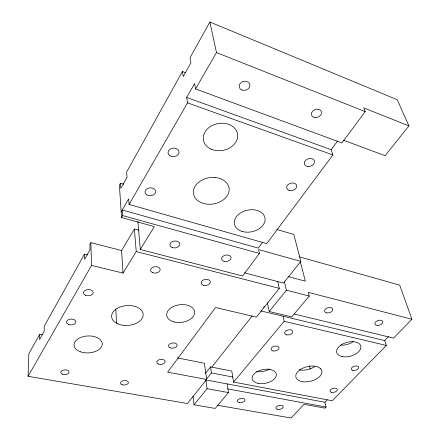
<?xml version="1.0" encoding="UTF-8"?>
<svg xmlns="http://www.w3.org/2000/svg" width="440" height="440" viewBox="0 0 440 440"><rect width="100%" height="100%" fill="white"/><g stroke="black" fill="none" stroke-linecap="round" stroke-linejoin="round"><path stroke-width="0.66" d="M42.416 334.812L39.715 334.284L39.589 339.587L44.121 331.524L44.226 326.211L84.475 254.095L87.797 254.92M177.419 357.907L204.391 363.248L206.641 379.467L187.462 403.519L28.05 376.305L28.831 353.788L39.715 334.284M123.772 184.162L120.472 183.189L119.389 185.147L121.545 217.558L154.347 226.589L140.261 249.48L242.583 276.007L259.419 253.446L258.582 249.59L300.812 261.382L283.525 283.058L244.486 272.839M185.603 72.716L182.402 71.511L126.621 172.101L127.023 177.32L120.83 188.419L120.472 183.189M343.101 140.085L385.127 155.694L408.892 125.901L397.282 99.737L209.858 22L190.014 57.788L190.905 62.794L183.227 76.549L182.402 71.511M28.05 376.305L91.547 265.447L123.03 273.075L121.583 250.52L90.855 242.66L89.876 244.409L90.03 249.744L84.596 259.43L84.475 254.095M121.176 211.981L128.667 198.875L129.091 204.441L266.745 243.623L332.904 154.963L331.15 149.699L186.659 97.444L194.601 83.556L195.558 88.935L341.88 142.929L365.239 111.628L363.759 107.877L408.892 125.901M121.545 217.558L122.678 215.589L122.298 210.018L258.264 248.105L262.707 242.105M129.091 204.441L187.545 102.856L186.659 97.444M195.558 88.935L216.486 52.563L209.858 22M121.583 250.52L134.409 228.998L139.051 230.252M123.03 273.075L136.219 251.537L134.409 228.998M331.15 149.699L337.618 140.96M205.541 373.225L210.535 366.889L231.781 371.063L233.596 382.069L332.255 400.769L386.353 345.444L384.775 340.577L260.75 310.871M211.789 367.114L252.208 315.959M206.63 378.917L211.404 372.917L210.535 366.889M263.626 307.257L264.451 306.224M277.651 281.204L279.296 288.36L256.366 317.114L215.573 307.538L167.629 372.136L206.641 379.467M227.09 383.906L228.465 392.584L215.21 408.43L194.051 404.822L207.053 388.685L205.838 379.918L324.918 402.254L327.267 399.834M294.228 314.017L393.514 338.124L411.95 319.275L308.259 292.347L309.227 296.065L291.775 316.921L269.231 311.504L286.402 290.191L284.394 281.705M233.596 382.069L284.168 321.299L283.008 316.201M384.775 340.577L388.564 336.666M324.918 402.254L326.111 407.05L325.023 408.161L304.04 404.311L291.088 418L217.393 405.262M207.053 388.685L228.465 392.584M227.887 388.933L326.111 407.05M211.404 372.917L232.766 377.031M284.168 321.299L386.353 345.444M136.219 251.537L279.296 288.36M286.402 290.191L309.227 296.065M288.145 276.589L305.36 281.182L300.218 261.355M122.678 215.589L259.419 253.446M299.673 256.916L399.68 285.115L411.95 319.275M276.694 229.416L293.832 234.487L300.812 261.382M187.545 102.856L332.904 154.963M216.486 52.563L365.239 111.628M309.408 365.833L310.211 369.138M267.322 302.61L269.231 311.504M192.968 396.132L194.051 404.822M137.869 221.304L140.261 249.48M115.792 308.946L116.562 323.158M90.855 242.66L91.547 265.447M314.842 366.482A13.2 7.552 -13.4 0 1 299.283 369.831M269.445 369.045A12.15 7.024 -11.4 0 1 256.581 371.608M353.161 341.759A12.315 7.189 -15.4 0 1 340.874 345.152M215.111 177.513L210.386 177.562A18.002 13.288 -9.2 0 0 195.431 198.226A18.002 13.288 -9.2 0 0 225.506 197.912A18.002 13.288 -9.2 0 0 215.111 177.513M117.838 323.889L114.922 322.218A15.824 9.939 -4.6 0 1 123.866 305.965A15.824 9.939 -4.6 0 1 142.824 316.855A15.824 9.939 -4.6 0 1 117.838 323.889M320.513 368.594L318.549 367.263A13.354 7.497 -13.4 0 0 296.769 372.955A13.354 7.497 -13.4 0 0 309.408 381.502A13.354 7.497 -13.4 0 0 320.513 368.594M68.469 324.395A4.703 2.904 -1.8 0 0 75.873 322.152A4.703 2.904 -1.8 0 0 69.229 319.374A4.703 2.904 -1.8 0 0 68.469 324.395M170.032 347.76A4.323 2.602 -7.2 0 0 177.045 345.67A4.323 2.602 -7.2 0 0 171.364 343.195A4.323 2.602 -7.2 0 0 170.032 347.76M158.279 364.007A4.246 2.497 -6.7 0 0 165.143 361.972A4.246 2.497 -6.7 0 0 159.511 359.629A4.246 2.497 -6.7 0 0 158.279 364.007M174.482 322.02A14.064 8.866 -7.4 0 0 194.618 311.872A14.064 8.866 -7.4 0 0 172.871 306.746A14.064 8.866 -7.4 0 0 174.482 322.02M80.262 351.736A14.124 8.476 -3.1 0 0 102.207 344.514A14.124 8.476 -3.1 0 0 81.928 337.018A14.124 8.476 -3.1 0 0 80.262 351.736M203.649 285.329A4.642 3.047 -8.7 0 0 210.347 281.853A4.642 3.047 -8.7 0 0 203.225 280.055A4.642 3.047 -8.7 0 0 203.649 285.329M85.52 295.257A4.84 3.119 -2 0 0 93.187 292.914A4.84 3.119 -2 0 0 86.422 289.867A4.84 3.119 -2 0 0 85.52 295.257M152.345 272.531A4.818 3.223 -5.6 0 0 160.138 270.149A4.818 3.223 -5.6 0 0 153.709 266.932A4.818 3.223 -5.6 0 0 152.345 272.531M62.568 374.281A4.131 2.37 -2.6 0 0 69.047 372.345A4.131 2.37 -2.6 0 0 63.195 370.167A4.131 2.37 -2.6 0 0 62.568 374.281M122.084 384.714A3.933 2.239 -5.3 0 0 128.381 382.855A3.933 2.239 -5.3 0 0 123.019 380.798A3.933 2.239 -5.3 0 0 122.084 384.714M272.987 350.9A4.087 2.414 -12.1 0 0 279.059 347.98A4.087 2.414 -12.1 0 0 273.048 346.654A4.087 2.414 -12.1 0 0 272.987 350.9M239.338 402.589A3.828 2.101 -10.4 0 0 244.937 399.971A3.828 2.101 -10.4 0 0 239.19 398.926A3.828 2.101 -10.4 0 0 239.338 402.589M258.088 383.367A12.293 6.974 -11.5 0 0 276.342 374.831A12.293 6.974 -11.5 0 0 258.214 371.107A12.293 6.974 -11.5 0 0 258.088 383.367M286.616 334.834A4.164 2.508 -12.9 0 0 292.837 331.815A4.164 2.508 -12.9 0 0 286.764 330.402A4.164 2.508 -12.9 0 0 286.616 334.834M277.673 409.376A3.724 2.002 -11.9 0 0 283.212 406.835A3.724 2.002 -11.9 0 0 277.75 405.845A3.724 2.002 -11.9 0 0 277.673 409.376M352.858 370.431A3.861 2.145 -15.3 0 0 358.76 367.714A3.861 2.145 -15.3 0 0 353.386 366.542A3.861 2.145 -15.3 0 0 352.858 370.431M342.265 356.625A12.457 7.139 -15.3 0 0 360.877 347.347A12.457 7.139 -15.3 0 0 343.024 343.833A12.457 7.139 -15.3 0 0 342.265 356.625M331.661 392.354A3.757 2.035 -14.1 0 0 337.359 389.757A3.757 2.035 -14.1 0 0 332.052 388.696A3.757 2.035 -14.1 0 0 331.661 392.354M326.425 312.818A4.252 2.602 -15.1 0 0 332.855 309.689A4.252 2.602 -15.1 0 0 326.838 308.154A4.252 2.602 -15.1 0 0 326.425 312.818M377.41 325.413A4.12 2.414 -17.1 0 0 382.789 321.645A4.12 2.414 -17.1 0 0 376.316 321.376A4.12 2.414 -17.1 0 0 377.41 325.413M314.93 117.552A5.247 4.081 -20.7 0 0 321.486 111.771A5.247 4.081 -20.7 0 0 313.043 110.726A5.247 4.081 -20.7 0 0 314.93 117.552M241.912 90.008A5.473 4.516 -14.5 0 0 249.948 85.305A5.473 4.516 -14.5 0 0 241.747 82.121A5.473 4.516 -14.5 0 0 241.912 90.008M146.938 194.964A5.363 3.955 -4.1 0 0 155.612 192.247A5.363 3.955 -4.1 0 0 148.423 188.144A5.363 3.955 -4.1 0 0 146.938 194.964M242.033 231.402A15.593 11.011 -11.9 0 0 265.117 219.302A15.593 11.011 -11.9 0 0 241.929 212.13A15.593 11.011 -11.9 0 0 242.033 231.402M211.58 149.347A17.353 13.624 -10.5 0 0 237.71 136.037A17.353 13.624 -10.5 0 0 212.13 125.571A17.353 13.624 -10.5 0 0 211.58 149.347M224.114 261.377A4.796 3.245 -10 0 0 231.105 257.714A4.796 3.245 -10 0 0 223.828 255.739A4.796 3.245 -10 0 0 224.114 261.377M289.047 190.405A5.148 3.74 -15.7 0 0 296.736 186.274A5.148 3.74 -15.7 0 0 289.262 183.788A5.148 3.74 -15.7 0 0 289.047 190.405M307.89 166.496A5.285 3.916 -17.8 0 0 314.479 160.892A5.285 3.916 -17.8 0 0 305.927 160.001A5.285 3.916 -17.8 0 0 307.89 166.496M172.706 247.726A4.978 3.449 -6.6 0 0 179.784 243.909A4.978 3.449 -6.6 0 0 172.024 241.797A4.978 3.449 -6.6 0 0 172.706 247.726M169.961 155.804A5.55 4.296 -5.7 0 0 178.998 152.944A5.55 4.296 -5.7 0 0 171.688 148.406A5.55 4.296 -5.7 0 0 169.961 155.804"/></g></svg>
